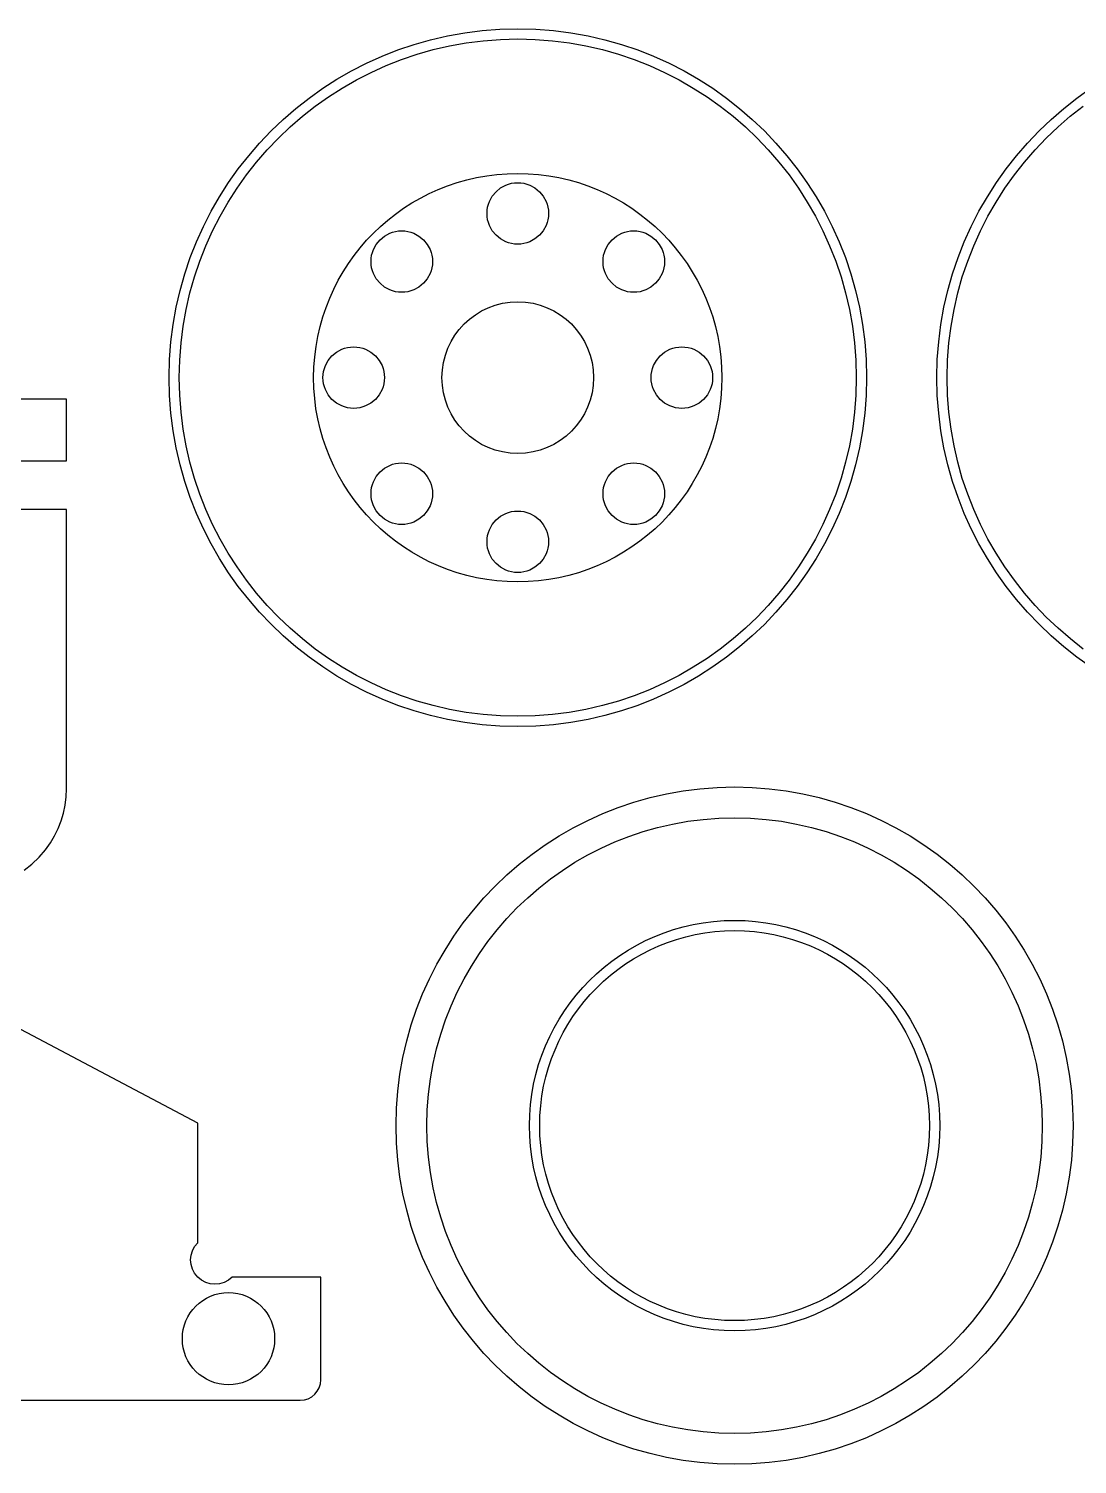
# Model space of a CAD drawing. Extents: x 9 to 509, y 40 to 335.
# Drawn here: x 104.4 to 164.2, y 129.1 to 210.9 of the extents above; entities that cross this region are included whole.
import ezdxf

# ---------------------------------------------------------------- set-up
doc = ezdxf.new("R2010")
doc.units = 0
doc.layers.get('0').update_dxf_attribs({"linetype": 'CONTINUOUS'})

msp = doc.modelspace()

# ---------------------------------------------------------------- linework, layer by layer
at = {"color": 7, "linetype": 'CONTINUOUS'}
for points in [[(152.172, 191.05), (152.147, 190.025), (152.07, 189.015), (151.942, 188.02), (151.767, 187.04), (151.545, 186.077), (151.277, 185.132), (150.965, 184.207), (150.607, 183.305), (150.21, 182.422), (149.77, 181.565), (149.292, 180.732), (148.772, 179.925), (148.217, 179.142), (147.627, 178.392), (147.002, 177.67), (146.342, 176.977), (145.652, 176.32), (144.93, 175.695), (144.177, 175.102), (143.397, 174.547), (142.59, 174.03), (141.757, 173.552), (140.897, 173.112), (140.017, 172.715), (139.112, 172.357), (138.187, 172.045), (137.242, 171.777), (136.28, 171.555), (135.3, 171.38), (134.305, 171.252), (133.292, 171.175), (132.27, 171.15), (132.27, 171.15), (132.27, 171.15), (131.245, 171.175), (130.235, 171.252), (129.24, 171.38), (128.26, 171.555), (127.297, 171.777), (126.352, 172.045), (125.427, 172.357), (124.525, 172.715), (123.642, 173.112), (122.785, 173.552), (121.952, 174.03), (121.145, 174.547), (120.362, 175.102), (119.612, 175.695), (118.89, 176.32), (118.197, 176.98), (117.54, 177.67), (116.915, 178.392), (116.322, 179.142), (115.767, 179.925), (115.25, 180.732), (114.772, 181.565), (114.332, 182.422), (113.935, 183.305), (113.577, 184.207), (113.265, 185.132), (112.997, 186.077), (112.775, 187.04), (112.6, 188.02), (112.472, 189.015), (112.395, 190.025), (112.37, 191.05), (112.37, 191.05), (112.37, 191.05), (112.395, 192.075), (112.472, 193.085), (112.6, 194.08), (112.775, 195.06), (112.997, 196.022), (113.265, 196.967), (113.577, 197.892), (113.935, 198.795), (114.332, 199.677), (114.772, 200.535), (115.25, 201.367), (115.767, 202.175), (116.322, 202.957), (116.915, 203.707), (117.54, 204.43), (118.2, 205.122), (118.89, 205.78), (119.612, 206.405), (120.362, 206.997), (121.145, 207.552), (121.952, 208.07), (122.785, 208.547), (123.642, 208.987), (124.525, 209.385), (125.427, 209.742), (126.352, 210.055), (127.297, 210.322), (128.26, 210.545), (129.24, 210.72), (130.235, 210.847), (131.245, 210.925), (132.27, 210.95), (132.27, 210.95), (133.295, 210.925), (134.305, 210.847), (135.3, 210.72), (136.28, 210.545), (137.245, 210.322), (138.187, 210.055), (139.112, 209.742), (140.017, 209.385), (140.9, 208.987), (141.757, 208.547), (142.59, 208.07), (143.397, 207.552), (144.177, 206.997), (144.93, 206.405), (145.652, 205.78), (146.342, 205.12), (147.002, 204.43), (147.627, 203.707), (148.217, 202.957), (148.772, 202.175), (149.29, 201.367), (149.77, 200.535), (150.21, 199.677), (150.607, 198.795), (150.965, 197.892), (151.277, 196.967), (151.545, 196.022), (151.767, 195.06), (151.942, 194.08), (152.07, 193.085), (152.145, 192.075), (152.172, 191.05), (152.172, 191.05), (152.172, 191.05)], [(151.585, 191.05), (151.56, 190.055), (151.485, 189.075), (151.362, 188.107), (151.192, 187.157), (150.977, 186.222), (150.717, 185.307), (150.412, 184.41), (150.067, 183.532), (149.68, 182.675), (149.255, 181.842), (148.787, 181.035), (148.287, 180.25), (147.747, 179.492), (147.175, 178.765), (146.567, 178.062), (145.927, 177.392), (145.257, 176.752), (144.555, 176.145), (143.827, 175.572), (143.07, 175.032), (142.285, 174.53), (141.477, 174.065), (140.642, 173.64), (139.787, 173.252), (138.91, 172.907), (138.012, 172.602), (137.097, 172.342), (136.162, 172.127), (135.21, 171.957), (134.245, 171.835), (133.262, 171.76), (132.27, 171.735), (132.27, 171.735), (132.27, 171.735), (131.275, 171.76), (130.295, 171.835), (129.327, 171.957), (128.377, 172.127), (127.442, 172.342), (126.527, 172.602), (125.63, 172.907), (124.752, 173.252), (123.895, 173.64), (123.062, 174.065), (122.255, 174.53), (121.47, 175.032), (120.712, 175.572), (119.985, 176.145), (119.282, 176.752), (118.612, 177.392), (117.972, 178.062), (117.365, 178.762), (116.792, 179.492), (116.252, 180.25), (115.75, 181.035), (115.285, 181.842), (114.86, 182.675), (114.472, 183.532), (114.127, 184.407), (113.822, 185.305), (113.562, 186.222), (113.347, 187.157), (113.177, 188.107), (113.055, 189.075), (112.98, 190.055), (112.955, 191.05), (112.955, 191.05), (112.955, 191.05), (112.98, 192.045), (113.055, 193.025), (113.177, 193.992), (113.347, 194.942), (113.562, 195.877), (113.822, 196.792), (114.127, 197.69), (114.472, 198.567), (114.86, 199.425), (115.285, 200.257), (115.75, 201.065), (116.252, 201.85), (116.792, 202.607), (117.365, 203.335), (117.972, 204.037), (118.612, 204.707), (119.282, 205.347), (119.982, 205.955), (120.712, 206.527), (121.47, 207.065), (122.255, 207.567), (123.062, 208.032), (123.895, 208.46), (124.752, 208.847), (125.627, 209.192), (126.525, 209.495), (127.442, 209.757), (128.377, 209.972), (129.327, 210.142), (130.295, 210.265), (131.275, 210.34), (132.27, 210.365), (132.27, 210.365), (133.265, 210.34), (134.245, 210.265), (135.212, 210.142), (136.162, 209.972), (137.097, 209.757), (138.012, 209.497), (138.91, 209.192), (139.787, 208.847), (140.645, 208.46), (141.477, 208.035), (142.285, 207.567), (143.07, 207.067), (143.827, 206.527), (144.555, 205.955), (145.257, 205.347), (145.927, 204.707), (146.567, 204.037), (147.175, 203.335), (147.747, 202.607), (148.285, 201.85), (148.787, 201.065), (149.252, 200.257), (149.68, 199.422), (150.067, 198.567), (150.412, 197.69), (150.715, 196.792), (150.977, 195.877), (151.192, 194.942), (151.362, 193.99), (151.485, 193.025), (151.56, 192.042), (151.585, 191.05), (151.585, 191.05), (151.585, 191.05)], [(164.96, 174.547), (164.177, 175.102), (163.427, 175.695), (162.705, 176.32), (162.012, 176.98), (161.355, 177.67), (160.73, 178.392), (160.137, 179.142), (159.582, 179.925), (159.065, 180.732), (158.587, 181.565), (158.147, 182.422), (157.75, 183.305), (157.392, 184.207), (157.08, 185.132), (156.812, 186.077), (156.59, 187.04), (156.415, 188.02), (156.287, 189.015), (156.21, 190.025), (156.185, 191.05), (156.185, 191.05), (156.185, 191.05), (156.21, 192.075), (156.287, 193.085), (156.415, 194.08), (156.59, 195.06), (156.812, 196.022), (157.08, 196.967), (157.392, 197.892), (157.75, 198.795), (158.147, 199.677), (158.587, 200.535), (159.065, 201.367), (159.582, 202.175), (160.137, 202.957), (160.73, 203.707), (161.355, 204.43), (162.015, 205.122), (162.705, 205.78), (163.427, 206.405), (164.177, 206.997), (164.96, 207.552)], [(164.527, 175.572), (163.8, 176.145), (163.097, 176.752), (162.427, 177.392), (161.787, 178.062), (161.18, 178.762), (160.607, 179.492), (160.067, 180.25), (159.565, 181.035), (159.1, 181.842), (158.675, 182.675), (158.287, 183.532), (157.942, 184.407), (157.637, 185.305), (157.377, 186.222), (157.162, 187.157), (156.992, 188.107), (156.87, 189.075), (156.795, 190.055), (156.77, 191.05), (156.77, 191.05), (156.77, 191.05), (156.795, 192.045), (156.87, 193.025), (156.992, 193.992), (157.162, 194.942), (157.377, 195.877), (157.637, 196.792), (157.942, 197.69), (158.287, 198.567), (158.675, 199.425), (159.1, 200.257), (159.565, 201.065), (160.067, 201.85), (160.607, 202.607), (161.18, 203.335), (161.787, 204.037), (162.427, 204.707), (163.097, 205.347), (163.797, 205.955), (164.527, 206.527)], [(143.917, 191.05), (143.902, 190.45), (143.857, 189.86), (143.782, 189.277), (143.68, 188.702), (143.55, 188.14), (143.395, 187.587), (143.21, 187.045), (143.002, 186.517), (142.77, 186), (142.512, 185.497), (142.23, 185.01), (141.927, 184.537), (141.602, 184.08), (141.257, 183.64), (140.892, 183.217), (140.505, 182.815), (140.102, 182.427), (139.677, 182.062), (139.237, 181.717), (138.782, 181.392), (138.31, 181.087), (137.822, 180.807), (137.32, 180.55), (136.802, 180.317), (136.275, 180.11), (135.732, 179.925), (135.18, 179.767), (134.617, 179.637), (134.042, 179.535), (133.46, 179.462), (132.867, 179.417), (132.27, 179.402), (132.27, 179.402), (132.27, 179.402), (131.67, 179.417), (131.08, 179.462), (130.497, 179.537), (129.922, 179.64), (129.36, 179.77), (128.807, 179.925), (128.265, 180.11), (127.737, 180.317), (127.22, 180.55), (126.717, 180.807), (126.23, 181.09), (125.757, 181.392), (125.3, 181.717), (124.86, 182.062), (124.437, 182.427), (124.035, 182.815), (123.647, 183.217), (123.282, 183.64), (122.937, 184.08), (122.612, 184.537), (122.307, 185.01), (122.027, 185.497), (121.77, 186), (121.537, 186.515), (121.33, 187.045), (121.145, 187.585), (120.987, 188.137), (120.857, 188.702), (120.755, 189.275), (120.682, 189.857), (120.637, 190.45), (120.622, 191.05), (120.622, 191.05), (120.637, 191.65), (120.682, 192.24), (120.757, 192.822), (120.86, 193.397), (120.99, 193.96), (121.145, 194.512), (121.33, 195.055), (121.537, 195.582), (121.77, 196.1), (122.027, 196.602), (122.31, 197.09), (122.612, 197.562), (122.937, 198.017), (123.282, 198.457), (123.647, 198.882), (124.035, 199.285), (124.437, 199.672), (124.86, 200.037), (125.3, 200.382), (125.757, 200.707), (126.23, 201.01), (126.717, 201.292), (127.22, 201.547), (127.735, 201.782), (128.265, 201.99), (128.805, 202.172), (129.357, 202.33), (129.922, 202.46), (130.495, 202.562), (131.077, 202.637), (131.67, 202.682), (132.27, 202.697), (132.27, 202.697), (132.27, 202.697), (132.87, 202.682), (133.46, 202.637), (134.042, 202.562), (134.617, 202.46), (135.18, 202.33), (135.732, 202.175), (136.275, 201.99), (136.802, 201.782), (137.32, 201.55), (137.822, 201.292), (138.31, 201.01), (138.782, 200.707), (139.237, 200.382), (139.677, 200.037), (140.102, 199.672), (140.505, 199.285), (140.892, 198.882), (141.257, 198.457), (141.602, 198.017), (141.927, 197.562), (142.23, 197.09), (142.512, 196.602), (142.767, 196.1), (143.002, 195.582), (143.21, 195.055), (143.392, 194.512), (143.55, 193.96), (143.68, 193.397), (143.782, 192.822), (143.857, 192.24), (143.902, 191.647), (143.917, 191.05), (143.917, 191.05), (143.917, 191.05)], [(134.027, 200.412), (134.017, 200.232), (133.992, 200.057), (133.947, 199.89), (133.89, 199.73), (133.727, 199.43), (133.512, 199.172), (133.252, 198.957), (132.955, 198.795), (132.792, 198.737), (132.625, 198.692), (132.45, 198.667), (132.27, 198.657), (132.27, 198.657), (132.27, 198.657), (132.09, 198.667), (131.915, 198.692), (131.747, 198.737), (131.587, 198.795), (131.287, 198.957), (131.03, 199.172), (130.815, 199.43), (130.652, 199.73), (130.595, 199.89), (130.55, 200.057), (130.525, 200.232), (130.515, 200.412), (130.515, 200.412), (130.525, 200.592), (130.55, 200.767), (130.595, 200.935), (130.652, 201.095), (130.815, 201.395), (131.03, 201.655), (131.287, 201.867), (131.587, 202.03), (131.747, 202.087), (131.915, 202.132), (132.09, 202.157), (132.27, 202.167), (132.27, 202.167), (132.27, 202.167), (132.45, 202.157), (132.625, 202.132), (132.792, 202.087), (132.955, 202.03), (133.252, 201.867), (133.512, 201.655), (133.727, 201.395), (133.89, 201.095), (133.947, 200.935), (133.992, 200.767), (134.017, 200.592), (134.027, 200.412), (134.027, 200.412), (134.027, 200.412)], [(127.405, 197.67), (127.395, 197.49), (127.37, 197.315), (127.325, 197.147), (127.267, 196.987), (127.105, 196.687), (126.892, 196.43), (126.632, 196.215), (126.332, 196.052), (126.172, 195.995), (126.005, 195.95), (125.83, 195.925), (125.65, 195.915), (125.65, 195.915), (125.65, 195.915), (125.47, 195.925), (125.295, 195.95), (125.127, 195.995), (124.967, 196.052), (124.667, 196.215), (124.41, 196.43), (124.195, 196.687), (124.032, 196.987), (123.975, 197.147), (123.93, 197.315), (123.905, 197.49), (123.895, 197.67), (123.895, 197.67), (123.895, 197.67), (123.905, 197.85), (123.93, 198.025), (123.975, 198.192), (124.032, 198.355), (124.195, 198.652), (124.41, 198.912), (124.667, 199.127), (124.967, 199.29), (125.127, 199.347), (125.295, 199.392), (125.47, 199.417), (125.65, 199.427), (125.65, 199.427), (125.83, 199.417), (126.005, 199.392), (126.172, 199.347), (126.332, 199.29), (126.632, 199.127), (126.892, 198.912), (127.105, 198.652), (127.267, 198.355), (127.325, 198.192), (127.37, 198.025), (127.395, 197.85), (127.405, 197.67), (127.405, 197.67), (127.405, 197.67)], [(140.647, 197.67), (140.637, 197.49), (140.612, 197.315), (140.567, 197.147), (140.51, 196.987), (140.347, 196.687), (140.132, 196.43), (139.872, 196.215), (139.575, 196.052), (139.412, 195.995), (139.245, 195.95), (139.07, 195.925), (138.89, 195.915), (138.89, 195.915), (138.89, 195.915), (138.71, 195.925), (138.537, 195.95), (138.37, 195.995), (138.207, 196.052), (137.91, 196.215), (137.65, 196.43), (137.435, 196.687), (137.272, 196.987), (137.215, 197.147), (137.17, 197.315), (137.145, 197.49), (137.135, 197.67), (137.135, 197.67), (137.135, 197.67), (137.145, 197.85), (137.17, 198.025), (137.215, 198.192), (137.272, 198.355), (137.435, 198.652), (137.65, 198.912), (137.91, 199.127), (138.207, 199.29), (138.37, 199.347), (138.537, 199.392), (138.71, 199.417), (138.89, 199.427), (138.89, 199.427), (139.07, 199.417), (139.245, 199.392), (139.412, 199.347), (139.575, 199.29), (139.872, 199.127), (140.132, 198.912), (140.347, 198.652), (140.51, 198.355), (140.567, 198.192), (140.612, 198.025), (140.637, 197.85), (140.647, 197.67), (140.647, 197.67), (140.647, 197.67)], [(136.597, 191.05), (136.575, 190.607), (136.51, 190.177), (136.402, 189.762), (136.257, 189.365), (136.075, 188.987), (135.857, 188.63), (135.61, 188.297), (135.33, 187.99), (135.022, 187.71), (134.69, 187.462), (134.332, 187.245), (133.955, 187.062), (133.557, 186.917), (133.142, 186.81), (132.712, 186.745), (132.27, 186.722), (132.27, 186.722), (132.27, 186.722), (131.827, 186.745), (131.397, 186.81), (130.982, 186.917), (130.585, 187.062), (130.207, 187.245), (129.852, 187.462), (129.517, 187.71), (129.212, 187.99), (128.932, 188.297), (128.682, 188.63), (128.467, 188.987), (128.285, 189.365), (128.14, 189.762), (128.032, 190.177), (127.967, 190.607), (127.945, 191.05), (127.945, 191.05), (127.945, 191.05), (127.967, 191.492), (128.032, 191.922), (128.14, 192.337), (128.285, 192.735), (128.467, 193.112), (128.682, 193.47), (128.932, 193.802), (129.212, 194.11), (129.517, 194.39), (129.852, 194.637), (130.207, 194.855), (130.585, 195.037), (130.982, 195.182), (131.397, 195.29), (131.827, 195.355), (132.27, 195.377), (132.27, 195.377), (132.27, 195.377), (132.712, 195.355), (133.142, 195.29), (133.557, 195.182), (133.955, 195.037), (134.332, 194.855), (134.69, 194.637), (135.022, 194.39), (135.33, 194.11), (135.61, 193.802), (135.857, 193.47), (136.075, 193.112), (136.257, 192.735), (136.402, 192.337), (136.51, 191.922), (136.575, 191.492), (136.597, 191.05), (136.597, 191.05), (136.597, 191.05)], [(124.662, 191.05), (124.652, 190.87), (124.627, 190.695), (124.582, 190.527), (124.525, 190.367), (124.362, 190.067), (124.15, 189.81), (123.89, 189.595), (123.59, 189.432), (123.43, 189.375), (123.262, 189.33), (123.087, 189.305), (122.907, 189.295), (122.907, 189.295), (122.907, 189.295), (122.727, 189.305), (122.552, 189.33), (122.385, 189.375), (122.225, 189.432), (121.925, 189.595), (121.667, 189.81), (121.452, 190.067), (121.29, 190.367), (121.232, 190.527), (121.187, 190.695), (121.162, 190.87), (121.152, 191.05), (121.152, 191.05), (121.152, 191.05), (121.162, 191.23), (121.187, 191.405), (121.232, 191.572), (121.29, 191.732), (121.452, 192.032), (121.667, 192.292), (121.925, 192.505), (122.225, 192.667), (122.385, 192.725), (122.552, 192.77), (122.727, 192.795), (122.907, 192.805), (122.907, 192.805), (122.907, 192.805), (123.087, 192.795), (123.262, 192.77), (123.43, 192.725), (123.59, 192.667), (123.89, 192.505), (124.15, 192.292), (124.362, 192.032), (124.525, 191.732), (124.582, 191.572), (124.627, 191.405), (124.652, 191.23), (124.662, 191.05), (124.662, 191.05), (124.662, 191.05)], [(143.39, 191.05), (143.38, 190.87), (143.355, 190.695), (143.31, 190.527), (143.252, 190.367), (143.09, 190.067), (142.875, 189.81), (142.615, 189.595), (142.317, 189.432), (142.155, 189.375), (141.987, 189.33), (141.812, 189.305), (141.632, 189.295), (141.632, 189.295), (141.632, 189.295), (141.452, 189.305), (141.277, 189.33), (141.11, 189.375), (140.95, 189.432), (140.65, 189.595), (140.392, 189.81), (140.177, 190.067), (140.015, 190.367), (139.957, 190.527), (139.912, 190.695), (139.887, 190.87), (139.877, 191.05), (139.877, 191.05), (139.877, 191.05), (139.887, 191.23), (139.912, 191.405), (139.957, 191.572), (140.015, 191.732), (140.177, 192.032), (140.392, 192.292), (140.65, 192.505), (140.95, 192.667), (141.11, 192.725), (141.277, 192.77), (141.452, 192.795), (141.632, 192.805), (141.632, 192.805), (141.632, 192.805), (141.812, 192.795), (141.987, 192.77), (142.155, 192.725), (142.317, 192.667), (142.615, 192.505), (142.875, 192.292), (143.09, 192.032), (143.252, 191.732), (143.31, 191.572), (143.355, 191.405), (143.38, 191.23), (143.39, 191.05), (143.39, 191.05), (143.39, 191.05)], [(94.087, 186.302), (106.525, 186.302), (106.525, 189.815), (83.112, 189.815)], [(127.405, 184.43), (127.395, 184.25), (127.37, 184.075), (127.325, 183.907), (127.267, 183.745), (127.105, 183.447), (126.892, 183.187), (126.632, 182.972), (126.332, 182.81), (126.172, 182.752), (126.005, 182.707), (125.83, 182.682), (125.65, 182.672), (125.65, 182.672), (125.65, 182.672), (125.47, 182.682), (125.295, 182.707), (125.127, 182.752), (124.967, 182.81), (124.667, 182.972), (124.41, 183.187), (124.195, 183.447), (124.032, 183.745), (123.975, 183.907), (123.93, 184.075), (123.905, 184.25), (123.895, 184.43), (123.895, 184.43), (123.895, 184.43), (123.905, 184.61), (123.93, 184.785), (123.975, 184.952), (124.032, 185.112), (124.195, 185.412), (124.41, 185.672), (124.667, 185.885), (124.967, 186.047), (125.127, 186.105), (125.295, 186.15), (125.47, 186.175), (125.65, 186.185), (125.65, 186.185), (125.65, 186.185), (125.83, 186.175), (126.005, 186.15), (126.172, 186.105), (126.332, 186.047), (126.632, 185.885), (126.892, 185.672), (127.105, 185.412), (127.267, 185.112), (127.325, 184.952), (127.37, 184.785), (127.395, 184.61), (127.405, 184.43), (127.405, 184.43), (127.405, 184.43)], [(140.647, 184.43), (140.637, 184.25), (140.612, 184.075), (140.567, 183.907), (140.51, 183.745), (140.347, 183.447), (140.132, 183.187), (139.872, 182.972), (139.575, 182.81), (139.412, 182.752), (139.245, 182.707), (139.07, 182.682), (138.89, 182.672), (138.89, 182.672), (138.89, 182.672), (138.71, 182.682), (138.537, 182.707), (138.37, 182.752), (138.207, 182.81), (137.91, 182.972), (137.65, 183.187), (137.435, 183.447), (137.272, 183.745), (137.215, 183.907), (137.17, 184.075), (137.145, 184.25), (137.135, 184.43), (137.135, 184.43), (137.135, 184.43), (137.145, 184.61), (137.17, 184.785), (137.215, 184.952), (137.272, 185.112), (137.435, 185.412), (137.65, 185.672), (137.91, 185.885), (138.207, 186.047), (138.37, 186.105), (138.537, 186.15), (138.71, 186.175), (138.89, 186.185), (138.89, 186.185), (138.89, 186.185), (139.07, 186.175), (139.245, 186.15), (139.412, 186.105), (139.575, 186.047), (139.872, 185.885), (140.132, 185.672), (140.347, 185.412), (140.51, 185.112), (140.567, 184.952), (140.612, 184.785), (140.637, 184.61), (140.647, 184.43), (140.647, 184.43), (140.647, 184.43)], [(104.095, 162.96), (104.54, 163.302), (104.952, 163.69), (105.33, 164.127), (105.605, 164.51), (105.842, 164.912), (106.047, 165.33), (106.217, 165.765), (106.35, 166.21), (106.447, 166.667), (106.505, 167.132), (106.525, 167.602), (106.525, 167.602), (106.525, 183.522), (94.087, 183.522)], [(134.027, 181.687), (134.017, 181.507), (133.992, 181.332), (133.947, 181.165), (133.89, 181.002), (133.727, 180.705), (133.512, 180.445), (133.252, 180.23), (132.955, 180.067), (132.792, 180.01), (132.625, 179.965), (132.45, 179.94), (132.27, 179.93), (132.27, 179.93), (132.27, 179.93), (132.09, 179.94), (131.915, 179.965), (131.747, 180.01), (131.587, 180.067), (131.287, 180.23), (131.03, 180.445), (130.815, 180.705), (130.652, 181.002), (130.595, 181.165), (130.55, 181.332), (130.525, 181.507), (130.515, 181.687), (130.515, 181.687), (130.515, 181.687), (130.525, 181.867), (130.55, 182.042), (130.595, 182.21), (130.652, 182.37), (130.815, 182.67), (131.03, 182.93), (131.287, 183.142), (131.587, 183.305), (131.747, 183.362), (131.915, 183.407), (132.09, 183.432), (132.27, 183.442), (132.27, 183.442), (132.27, 183.442), (132.45, 183.432), (132.625, 183.407), (132.792, 183.362), (132.955, 183.305), (133.252, 183.142), (133.512, 182.93), (133.727, 182.67), (133.89, 182.37), (133.947, 182.21), (133.992, 182.042), (134.017, 181.867), (134.027, 181.687), (134.027, 181.687), (134.027, 181.687)], [(163.957, 148.387), (163.932, 147.392), (163.857, 146.412), (163.735, 145.445), (163.565, 144.495), (163.35, 143.56), (163.09, 142.645), (162.785, 141.747), (162.44, 140.87), (162.052, 140.012), (161.627, 139.18), (161.16, 138.372), (160.66, 137.587), (160.12, 136.83), (159.547, 136.102), (158.94, 135.4), (158.3, 134.73), (157.63, 134.09), (156.927, 133.482), (156.2, 132.91), (155.442, 132.37), (154.657, 131.867), (153.85, 131.402), (153.015, 130.977), (152.16, 130.59), (151.282, 130.245), (150.385, 129.94), (149.47, 129.68), (148.535, 129.465), (147.582, 129.295), (146.617, 129.172), (145.635, 129.097), (144.642, 129.072), (144.642, 129.072), (144.642, 129.072), (143.647, 129.097), (142.667, 129.172), (141.7, 129.295), (140.75, 129.465), (139.815, 129.68), (138.897, 129.94), (138, 130.245), (137.122, 130.59), (136.267, 130.977), (135.435, 131.402), (134.625, 131.867), (133.842, 132.37), (133.085, 132.91), (132.355, 133.482), (131.652, 134.09), (130.982, 134.73), (130.342, 135.4), (129.735, 136.1), (129.162, 136.83), (128.625, 137.587), (128.122, 138.372), (127.657, 139.18), (127.23, 140.012), (126.842, 140.87), (126.497, 141.745), (126.192, 142.642), (125.932, 143.56), (125.717, 144.495), (125.547, 145.445), (125.425, 146.412), (125.35, 147.392), (125.325, 148.387), (125.325, 148.387), (125.325, 148.387), (125.35, 149.382), (125.425, 150.362), (125.547, 151.33), (125.717, 152.28), (125.932, 153.215), (126.192, 154.132), (126.497, 155.03), (126.842, 155.905), (127.23, 156.762), (127.657, 157.595), (128.122, 158.402), (128.625, 159.187), (129.162, 159.945), (129.735, 160.675), (130.342, 161.375), (130.982, 162.047), (131.652, 162.685), (132.355, 163.292), (133.085, 163.867), (133.842, 164.405), (134.625, 164.907), (135.435, 165.372), (136.267, 165.8), (137.122, 166.187), (138, 166.532), (138.897, 166.835), (139.815, 167.097), (140.75, 167.312), (141.7, 167.482), (142.667, 167.605), (143.647, 167.68), (144.642, 167.705), (144.642, 167.705), (145.637, 167.68), (146.617, 167.605), (147.585, 167.482), (148.535, 167.312), (149.47, 167.097), (150.385, 166.837), (151.282, 166.532), (152.16, 166.187), (153.017, 165.8), (153.85, 165.372), (154.657, 164.907), (155.442, 164.405), (156.2, 163.867), (156.927, 163.292), (157.63, 162.685), (158.3, 162.047), (158.94, 161.375), (159.547, 160.675), (160.12, 159.945), (160.657, 159.187), (161.16, 158.402), (161.625, 157.595), (162.052, 156.762), (162.44, 155.905), (162.785, 155.027), (163.087, 154.13), (163.35, 153.215), (163.565, 152.28), (163.735, 151.327), (163.857, 150.362), (163.932, 149.38), (163.957, 148.387), (163.957, 148.387), (163.957, 148.387)], [(162.2, 148.387), (162.177, 147.485), (162.11, 146.592), (161.997, 145.712), (161.842, 144.847), (161.647, 144), (161.41, 143.165), (161.135, 142.35), (160.82, 141.552), (160.467, 140.775), (160.08, 140.017), (159.657, 139.282), (159.202, 138.57), (158.712, 137.882), (158.19, 137.217), (157.64, 136.58), (157.057, 135.97), (156.447, 135.39), (155.81, 134.837), (155.147, 134.315), (154.46, 133.827), (153.747, 133.37), (153.012, 132.947), (152.255, 132.56), (151.477, 132.207), (150.68, 131.892), (149.862, 131.617), (149.03, 131.38), (148.18, 131.182), (147.315, 131.03), (146.437, 130.917), (145.545, 130.85), (144.642, 130.827), (144.642, 130.827), (144.642, 130.827), (143.737, 130.85), (142.847, 130.917), (141.967, 131.03), (141.102, 131.185), (140.252, 131.38), (139.42, 131.617), (138.605, 131.892), (137.807, 132.207), (137.027, 132.56), (136.272, 132.947), (135.535, 133.37), (134.822, 133.827), (134.135, 134.315), (133.472, 134.837), (132.835, 135.39), (132.225, 135.97), (131.642, 136.58), (131.092, 137.217), (130.57, 137.88), (130.08, 138.57), (129.625, 139.282), (129.202, 140.017), (128.815, 140.775), (128.462, 141.552), (128.147, 142.35), (127.872, 143.165), (127.635, 143.997), (127.44, 144.847), (127.285, 145.712), (127.172, 146.592), (127.105, 147.482), (127.082, 148.387), (127.082, 148.387), (127.082, 148.387), (127.105, 149.29), (127.172, 150.182), (127.285, 151.062), (127.44, 151.927), (127.635, 152.775), (127.872, 153.61), (128.147, 154.425), (128.462, 155.222), (128.815, 156), (129.202, 156.757), (129.625, 157.492), (130.08, 158.205), (130.57, 158.892), (131.092, 159.557), (131.642, 160.195), (132.225, 160.805), (132.835, 161.385), (133.472, 161.937), (134.135, 162.457), (134.822, 162.947), (135.535, 163.405), (136.272, 163.827), (137.027, 164.215), (137.807, 164.567), (138.605, 164.882), (139.42, 165.157), (140.252, 165.395), (141.102, 165.59), (141.967, 165.745), (142.847, 165.855), (143.737, 165.925), (144.642, 165.947), (144.642, 165.947), (145.545, 165.925), (146.437, 165.857), (147.317, 165.745), (148.18, 165.59), (149.03, 165.395), (149.865, 165.157), (150.68, 164.882), (151.477, 164.567), (152.255, 164.215), (153.012, 163.827), (153.747, 163.405), (154.46, 162.95), (155.147, 162.46), (155.81, 161.937), (156.447, 161.387), (157.057, 160.805), (157.64, 160.195), (158.19, 159.557), (158.712, 158.895), (159.202, 158.207), (159.657, 157.495), (160.08, 156.757), (160.467, 156.002), (160.82, 155.222), (161.135, 154.425), (161.41, 153.61), (161.647, 152.777), (161.842, 151.927), (161.997, 151.062), (162.107, 150.182), (162.177, 149.292), (162.2, 148.387), (162.2, 148.387), (162.2, 148.387)], [(156.347, 148.387), (156.332, 147.785), (156.287, 147.19), (156.212, 146.605), (156.11, 146.027), (155.98, 145.462), (155.822, 144.907), (155.637, 144.362), (155.427, 143.83), (155.192, 143.312), (154.935, 142.807), (154.652, 142.317), (154.347, 141.842), (154.022, 141.385), (153.675, 140.942), (153.307, 140.517), (152.92, 140.11), (152.512, 139.722), (152.087, 139.355), (151.645, 139.007), (151.187, 138.682), (150.712, 138.377), (150.222, 138.095), (149.717, 137.837), (149.2, 137.602), (148.667, 137.392), (148.122, 137.207), (147.567, 137.05), (147.002, 136.92), (146.425, 136.817), (145.84, 136.742), (145.245, 136.697), (144.642, 136.682), (144.642, 136.682), (144.642, 136.682), (144.04, 136.697), (143.445, 136.742), (142.86, 136.817), (142.282, 136.92), (141.715, 137.05), (141.16, 137.207), (140.617, 137.392), (140.085, 137.602), (139.565, 137.837), (139.062, 138.095), (138.57, 138.377), (138.095, 138.682), (137.637, 139.007), (137.195, 139.355), (136.77, 139.722), (136.362, 140.11), (135.975, 140.517), (135.607, 140.942), (135.26, 141.385), (134.935, 141.842), (134.63, 142.317), (134.347, 142.807), (134.09, 143.312), (133.855, 143.83), (133.645, 144.362), (133.46, 144.907), (133.302, 145.462), (133.172, 146.027), (133.07, 146.605), (132.995, 147.19), (132.95, 147.785), (132.935, 148.387), (132.935, 148.387), (132.935, 148.387), (132.95, 148.99), (132.995, 149.585), (133.07, 150.17), (133.172, 150.747), (133.302, 151.312), (133.46, 151.867), (133.645, 152.412), (133.855, 152.945), (134.09, 153.462), (134.347, 153.967), (134.63, 154.457), (134.935, 154.932), (135.26, 155.392), (135.607, 155.835), (135.975, 156.26), (136.362, 156.665), (136.77, 157.052), (137.195, 157.422), (137.637, 157.77), (138.095, 158.095), (138.57, 158.4), (139.06, 158.682), (139.565, 158.94), (140.085, 159.175), (140.615, 159.385), (141.16, 159.567), (141.715, 159.727), (142.282, 159.857), (142.857, 159.96), (143.445, 160.035), (144.04, 160.08), (144.642, 160.095), (144.642, 160.095), (145.245, 160.08), (145.84, 160.035), (146.425, 159.96), (147.002, 159.857), (147.567, 159.727), (148.122, 159.567), (148.667, 159.385), (149.2, 159.175), (149.717, 158.94), (150.222, 158.682), (150.712, 158.4), (151.187, 158.095), (151.645, 157.77), (152.087, 157.422), (152.512, 157.052), (152.92, 156.665), (153.307, 156.26), (153.675, 155.835), (154.022, 155.392), (154.347, 154.932), (154.652, 154.457), (154.935, 153.967), (155.192, 153.462), (155.427, 152.945), (155.637, 152.412), (155.822, 151.867), (155.98, 151.312), (156.11, 150.747), (156.212, 150.17), (156.287, 149.585), (156.332, 148.99), (156.347, 148.387), (156.347, 148.387), (156.347, 148.387)], [(155.762, 148.387), (155.747, 147.815), (155.705, 147.25), (155.635, 146.695), (155.537, 146.147), (155.412, 145.61), (155.262, 145.082), (155.087, 144.565), (154.887, 144.06), (154.665, 143.567), (154.42, 143.087), (154.152, 142.622), (153.862, 142.17), (153.552, 141.735), (153.222, 141.315), (152.872, 140.91), (152.505, 140.525), (152.12, 140.157), (151.715, 139.807), (151.295, 139.477), (150.86, 139.167), (150.407, 138.877), (149.942, 138.61), (149.462, 138.365), (148.97, 138.142), (148.465, 137.942), (147.947, 137.767), (147.42, 137.617), (146.882, 137.492), (146.335, 137.395), (145.78, 137.325), (145.215, 137.282), (144.642, 137.267), (144.642, 137.267), (144.642, 137.267), (144.07, 137.282), (143.505, 137.325), (142.947, 137.395), (142.4, 137.492), (141.862, 137.617), (141.335, 137.767), (140.817, 137.942), (140.312, 138.142), (139.82, 138.365), (139.34, 138.61), (138.875, 138.877), (138.425, 139.167), (137.987, 139.477), (137.567, 139.807), (137.165, 140.157), (136.777, 140.525), (136.41, 140.91), (136.06, 141.315), (135.73, 141.735), (135.42, 142.17), (135.13, 142.622), (134.862, 143.087), (134.617, 143.567), (134.395, 144.06), (134.195, 144.565), (134.02, 145.082), (133.87, 145.61), (133.745, 146.147), (133.647, 146.695), (133.577, 147.25), (133.532, 147.815), (133.52, 148.387), (133.52, 148.387), (133.52, 148.387), (133.535, 148.96), (133.577, 149.525), (133.647, 150.082), (133.745, 150.63), (133.87, 151.167), (134.02, 151.695), (134.195, 152.212), (134.395, 152.717), (134.617, 153.21), (134.862, 153.69), (135.13, 154.155), (135.42, 154.605), (135.73, 155.042), (136.06, 155.462), (136.41, 155.865), (136.777, 156.252), (137.165, 156.62), (137.567, 156.97), (137.987, 157.3), (138.422, 157.61), (138.875, 157.9), (139.34, 158.167), (139.82, 158.412), (140.312, 158.635), (140.817, 158.835), (141.335, 159.01), (141.862, 159.16), (142.4, 159.282), (142.947, 159.38), (143.505, 159.452), (144.07, 159.495), (144.642, 159.51), (144.642, 159.51), (145.215, 159.495), (145.78, 159.452), (146.335, 159.382), (146.882, 159.285), (147.42, 159.16), (147.947, 159.01), (148.465, 158.835), (148.97, 158.635), (149.462, 158.412), (149.942, 158.167), (150.407, 157.9), (150.86, 157.61), (151.295, 157.3), (151.715, 156.97), (152.12, 156.62), (152.505, 156.252), (152.872, 155.865), (153.222, 155.462), (153.552, 155.042), (153.862, 154.605), (154.152, 154.155), (154.42, 153.69), (154.665, 153.21), (154.887, 152.717), (155.087, 152.212), (155.262, 151.695), (155.412, 151.167), (155.537, 150.627), (155.635, 150.08), (155.705, 149.525), (155.747, 148.96), (155.762, 148.387), (155.762, 148.387), (155.762, 148.387)], [(57.817, 132.722), (119.86, 132.722), (119.86, 132.722), (120.095, 132.747), (120.315, 132.815), (120.515, 132.922), (120.687, 133.065), (120.83, 133.24), (120.937, 133.437), (121.007, 133.657), (121.03, 133.895), (121.03, 133.895), (121.03, 133.895), (121.03, 139.747), (115.972, 139.747), (115.972, 139.747), (115.755, 139.57), (115.512, 139.442), (115.255, 139.365), (114.99, 139.34), (114.725, 139.365), (114.467, 139.442), (114.225, 139.57), (114.007, 139.747), (113.83, 139.965), (113.702, 140.207), (113.625, 140.465), (113.6, 140.73), (113.625, 140.995), (113.702, 141.252), (113.83, 141.495), (114.007, 141.712), (114.007, 141.712), (114.007, 148.525), (100.985, 155.405)], [(115.762, 133.602), (115.492, 133.615), (115.232, 133.655), (114.98, 133.72), (114.737, 133.81), (114.507, 133.92), (114.29, 134.052), (114.087, 134.202), (113.9, 134.372), (113.73, 134.56), (113.58, 134.762), (113.447, 134.98), (113.337, 135.21), (113.247, 135.452), (113.182, 135.705), (113.142, 135.965), (113.13, 136.235), (113.13, 136.235), (113.13, 136.235), (113.142, 136.505), (113.182, 136.765), (113.247, 137.017), (113.337, 137.26), (113.447, 137.49), (113.58, 137.707), (113.73, 137.91), (113.9, 138.097), (114.087, 138.267), (114.29, 138.42), (114.507, 138.552), (114.737, 138.662), (114.98, 138.752), (115.232, 138.817), (115.492, 138.857), (115.762, 138.87), (115.762, 138.87), (116.032, 138.857), (116.292, 138.817), (116.545, 138.752), (116.787, 138.662), (117.017, 138.552), (117.235, 138.42), (117.437, 138.267), (117.625, 138.097), (117.795, 137.91), (117.947, 137.707), (118.08, 137.49), (118.19, 137.26), (118.28, 137.017), (118.345, 136.765), (118.385, 136.505), (118.397, 136.235), (118.397, 136.235), (118.397, 136.235), (118.385, 135.965), (118.345, 135.705), (118.28, 135.452), (118.19, 135.21), (118.08, 134.98), (117.947, 134.762), (117.795, 134.56), (117.625, 134.372), (117.437, 134.202), (117.235, 134.052), (117.017, 133.92), (116.787, 133.81), (116.545, 133.72), (116.292, 133.655), (116.032, 133.615), (115.762, 133.602), (115.762, 133.602), (115.762, 133.602)]]:
    msp.add_lwpolyline(points, dxfattribs=at)

doc.saveas('drawing.dxf')
